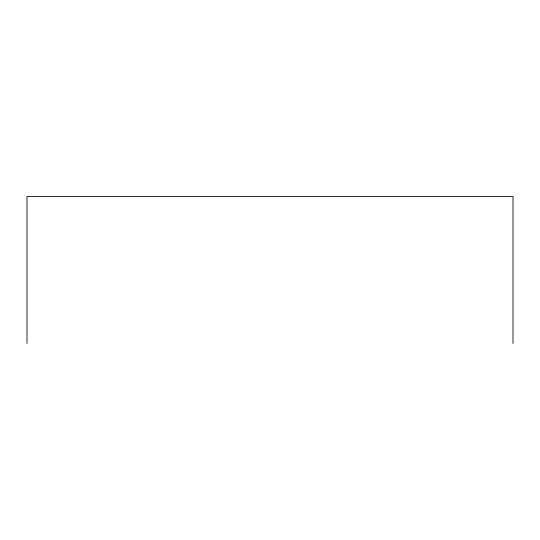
<?xml version="1.0" encoding="UTF-8"?>
<svg xmlns="http://www.w3.org/2000/svg" width="540" height="540" viewBox="0 0 540 540"><rect width="100%" height="100%" fill="white"/><g stroke="black" fill="none" stroke-linecap="round" stroke-linejoin="round"><path stroke-width="0.81" d="M513 343.467L513 196.533L27 196.533L27 343.467"/></g></svg>
